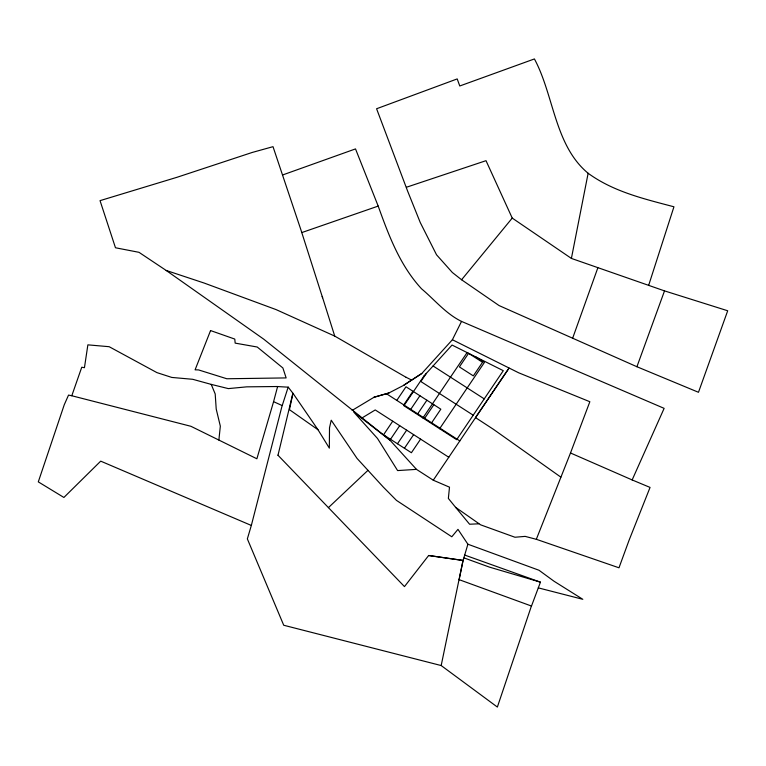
<?xml version="1.0" encoding="UTF-8"?>
<svg xmlns="http://www.w3.org/2000/svg" width="766" height="766" viewBox="0 0 766 766"><rect width="100%" height="100%" fill="white"/><g stroke="black" fill="none" stroke-linecap="round" stroke-linejoin="round"><path stroke-width="1.15" d="M218.875 440.057L220.33 426.155L216.213 409.063L215.198 393.963L211.225 384.388L192.687 379.294L171.814 377.437L156.934 372.621L109.155 346.701L87.87 344.853L84.452 367.69L81.751 367.24L71.793 395.754L68.538 395.093L64.248 404.783L38.3 481.871L63.894 497.46L100.7 461.142L251.334 525.447L247.351 538.881L283.726 625.248L441.178 665.549L497.364 707.056L531.422 605.992M571.398 258.42L588.135 173.269C554.536 145.454 554.019 95.338 534.419 58.944L459.772 85.983L457.197 78.917L376.585 108.753L407.627 191.117L420.247 222.504L436.524 254.772L452.371 272.514L461.582 279.762L499.078 305.567L636.919 366.732L698.477 392.288L727.7 310.766L664.515 290.889L571.398 258.42L512.234 218.09L486.017 160.678L406.459 187.239M441.178 665.549L463.028 560.415L428.673 555.474L404.467 586.603L277.934 455.186M459.121 579.69L463.095 560.473L467.892 544.214L457.972 529.354L451.796 536.774L396.462 500.38L383.306 487.08L357.013 458.374L331.218 420.199L329.504 427.782L329.342 448.129L317.995 429.745L292.957 393.264L289.443 409.666L317.995 429.745M277.991 455.243L292.899 393.217L288.188 387.117L282.214 405.578L273.586 401.671L277.618 386.514L246.719 386.849L228.325 388.611L211.225 384.388M251.334 525.447L282.156 405.53M273.586 401.671L256.878 458.786L190.925 426.298L71.793 395.754M648.706 285.201L673.946 206.791C644.12 198.901 613.499 191.759 588.135 173.269M572.556 338.467L597.834 267.832M636.919 366.732L664.515 290.889M464.732 555.082L540.442 582.16L531.489 606.05L459.054 579.632M570.498 452.984L632.151 479.937L664.132 408.355L461.534 321.414C445.889 313.792 434.686 299.822 421.559 288.82C399.976 265.476 388.764 235.516 378.193 206.092L301.823 232.567L273.012 146.67L252.196 152.463L177.09 177.262L100.04 200.644L115.474 247.763L138.991 252.32L166.174 270.446L263.715 339.156L389.846 440.048L416.484 469.376L433.269 480.205L449.498 487.176L448.359 498.427L455.607 507.341L480.627 524.834L514.953 537.244L525.141 536.382L536.324 539.302L570.498 452.984L589.849 401.729L518.687 372.803L452.39 339.74L421.798 373.492L403.854 385.241L388.927 392.958L373.913 397.238M452.39 339.74L461.534 321.414M396.798 400.388L405.99 386.782L440.823 409.188L431.631 422.794M392.728 421.204L383.536 434.81L411.399 452.735L420.601 439.129M403.768 404.869L412.96 391.263M426.365 373.368L420.85 381.525L473.197 415.201M390.507 439.291L399.699 425.685M410.729 409.35L419.931 395.744M397.468 443.773L406.66 430.166M417.7 413.832L426.892 400.225M422.909 417.968L467.097 352.571M404.438 448.254L413.63 434.648M424.67 418.313L433.862 404.707M439.627 428.721L484.418 362.433L476.059 357.061M433.269 480.205L509.045 368.082L475.495 417.604L493.419 429.314L560.846 477.141M461.582 279.762L512.234 218.09M328.423 507.619L367.967 470.334M403.797 385.183L411.581 380.022M421.798 373.492L411.648 380.07L406.095 377.284M352.178 410.394L373.971 397.295L388.994 393.006M361.878 418.035L375.235 409.944L448.78 457.254M282.644 174.964L355.51 148.91L378.193 206.092M416.484 469.366L397.611 470.583L377.494 438.458L353.758 412.089L389.846 440.048M478.836 523.8L469.596 524.231L455.607 507.341M277.685 386.562L288.246 387.175M428.73 555.532L463.095 560.473M538.297 587.867L582.811 599.309L554.067 581.26L539.005 570.258L467.892 544.214M540.442 582.16L489.417 567.108L464.024 557.897M166.174 270.446L204.072 283.018L276.105 309.608L334.685 336.073L406.152 377.341M536.324 539.302L618.985 567.798L629.049 540.317L650.056 487.425L632.151 479.937M433.068 365.966L484.236 398.875M386.447 393.734L459.811 440.929M301.766 232.51L322.591 297.744M322.218 296.432L334.742 336.121M210.564 330.567L195.091 369.825L198.538 369.911L226.841 378.758L286.139 377.916L282.884 367.967L257.223 347.017L235.162 343.12L234.789 339.079L210.564 330.567M424 375.972L403.893 405.731L456.66 439.674L503.291 370.677L452.045 345.045L424 375.972M468.591 353.317L459.399 366.924L473.331 375.886L482.523 362.28L468.591 353.317"/></g></svg>
